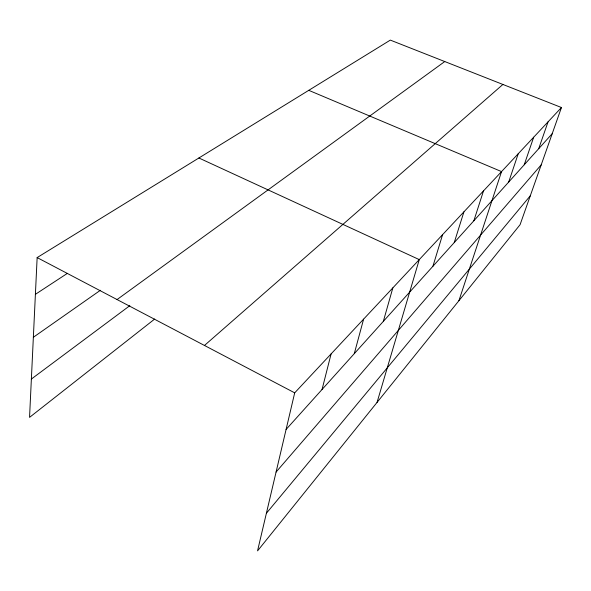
<?xml version="1.0" encoding="UTF-8"?>
<svg xmlns="http://www.w3.org/2000/svg" width="591" height="591" viewBox="0 0 591 591"><rect width="100%" height="100%" fill="white"/><g stroke="black" fill="none" stroke-linecap="round" stroke-linejoin="round"><path stroke-width="0.89" d="M561.45 107.518L294.695 392.852L257.543 550.893L520.08 224.698L561.45 107.518L390.326 40.107L37.144 257.587L29.55 417.372L154.687 319.044M322.058 389.476L331.086 353.928M354.29 353.654L363.605 319.14M383.337 321.371L392.845 287.869M377.051 402.405L419.263 259.604L198.886 157.989M432.922 266.26L442.585 234.657M454.25 242.561L463.92 211.844M473.856 220.768L483.504 190.893M458.926 300.679L501.545 171.597L308.761 90.334M508.696 182.043L518.218 153.756M524.239 164.763L533.68 137.215M538.711 148.681L548.056 121.842M266.386 513.269L530.29 195.784M276.071 472.061L541.208 164.852M286.088 429.458L552.216 133.677M204.464 345.469L502.911 84.454M31.375 379.045L129.806 305.687M117.062 299.563L444.764 61.545M33.355 337.276L100.396 290.284M35.401 294.318L67.411 273.345M37.144 257.587L294.695 392.852"/></g></svg>
